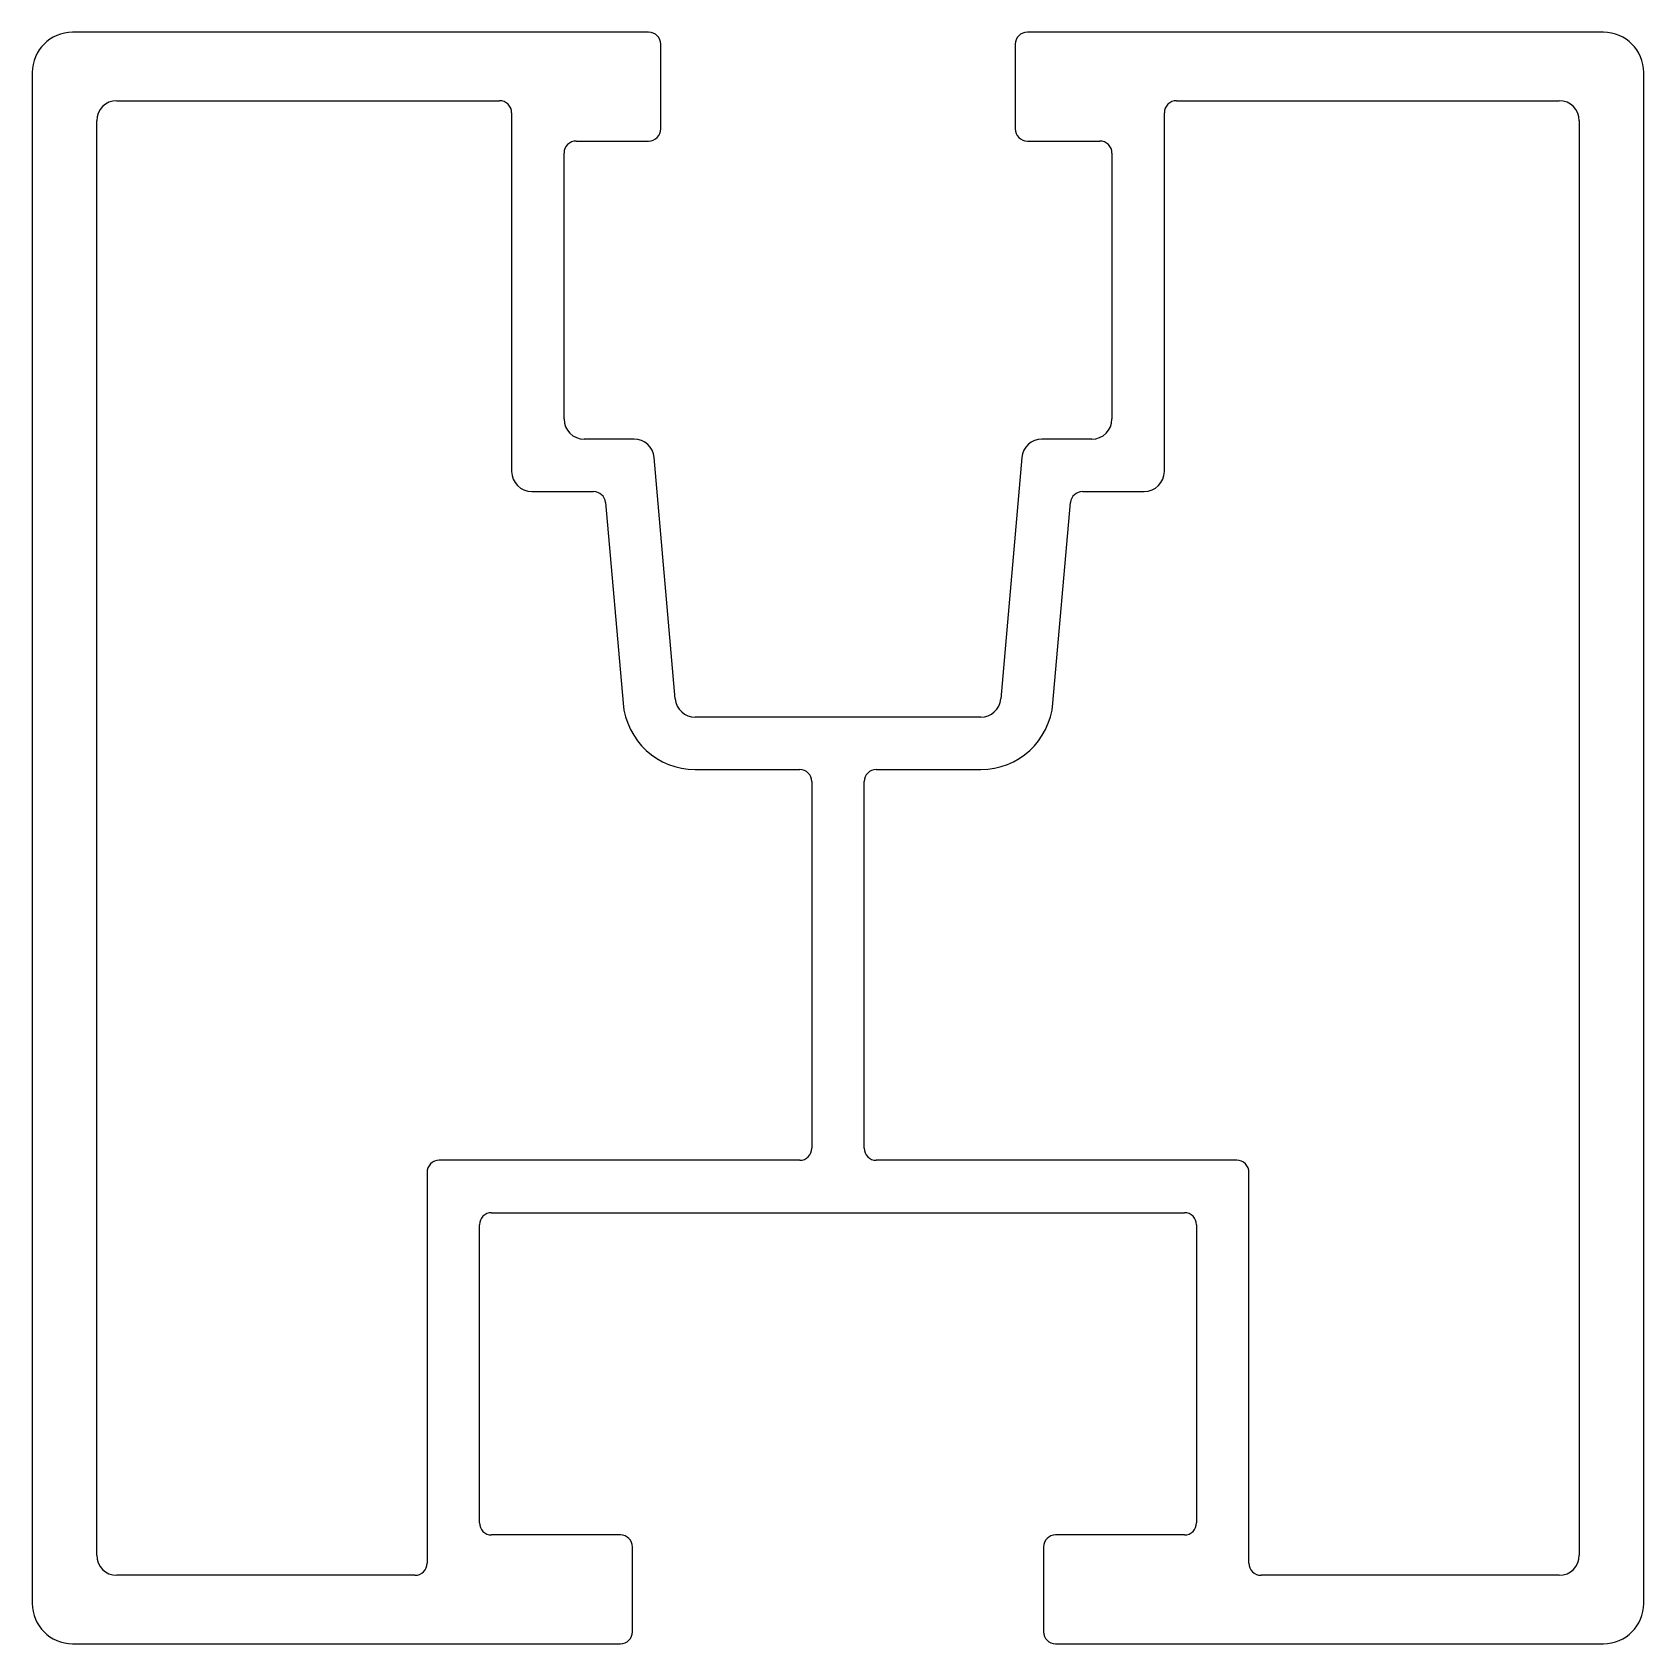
# Model space of a CAD drawing. Extents: x 1010.5 to 1050.5, y 2268.3 to 2308.3.
import ezdxf

# ---------------------------------------------------------------- set-up
doc = ezdxf.new("R2010")
doc.units = 0
doc.layers.get('0').update_dxf_attribs({"linetype": 'CONTINUOUS'})

msp = doc.modelspace()

# ---------------------------------------------------------------- linework, layer by layer
for p, q in [((1025.823, 2308.295), (1011.523, 2308.295)), ((1049.523, 2308.295), (1035.223, 2308.295)), ((1026.123, 2305.895), (1026.123, 2307.995)), ((1034.923, 2307.995), (1034.923, 2305.895)), ((1010.523, 2307.295), (1010.523, 2269.295)), ((1050.523, 2269.295), (1050.523, 2307.295)), ((1012.623, 2306.595), (1022.123, 2306.595)), ((1038.923, 2306.595), (1048.423, 2306.595)), ((1012.123, 2270.495), (1012.123, 2306.095)), ((1022.423, 2306.295), (1022.423, 2297.395)), ((1038.623, 2297.395), (1038.623, 2306.295)), ((1048.923, 2306.095), (1048.923, 2270.495)), ((1023.723, 2298.695), (1023.723, 2305.295)), ((1024.023, 2305.595), (1025.823, 2305.595)), ((1035.223, 2305.595), (1037.023, 2305.595)), ((1037.323, 2305.295), (1037.323, 2298.695)), ((1025.461, 2298.195), (1024.223, 2298.195)), ((1036.823, 2298.195), (1035.585, 2298.195)), ((1026.483, 2291.751), (1025.959, 2297.738)), ((1035.087, 2297.738), (1034.563, 2291.751)), ((1022.923, 2296.895), (1024.453, 2296.895)), ((1036.593, 2296.895), (1038.123, 2296.895)), ((1024.752, 2296.621), (1025.188, 2291.638)), ((1035.858, 2291.638), (1036.294, 2296.621)), ((1034.065, 2291.295), (1026.981, 2291.295)), ((1026.981, 2289.995), (1029.573, 2289.995)), ((1029.873, 2289.695), (1029.873, 2280.595)), ((1031.173, 2280.595), (1031.173, 2289.695)), ((1031.473, 2289.995), (1034.065, 2289.995)), ((1029.573, 2280.295), (1020.623, 2280.295)), ((1040.423, 2280.295), (1031.473, 2280.295)), ((1020.323, 2279.995), (1020.323, 2270.295)), ((1040.723, 2270.295), (1040.723, 2279.995)), ((1021.923, 2278.995), (1039.123, 2278.995)), ((1021.623, 2271.295), (1021.623, 2278.695)), ((1039.423, 2278.695), (1039.423, 2271.295)), ((1025.123, 2270.995), (1021.923, 2270.995)), ((1039.123, 2270.995), (1035.923, 2270.995)), ((1025.423, 2268.595), (1025.423, 2270.695)), ((1035.623, 2270.695), (1035.623, 2268.595)), ((1020.023, 2269.995), (1012.623, 2269.995)), ((1048.423, 2269.995), (1041.023, 2269.995)), ((1011.523, 2268.295), (1025.123, 2268.295)), ((1035.923, 2268.295), (1049.523, 2268.295))]:
    msp.add_line(p, q)
for centre, radius, start, end in [((1011.523, 2307.295), 1, 90.0003, 179.9997), ((1025.823, 2307.995), 0.3, 359.9994, 90.0006), ((1035.223, 2307.995), 0.3, 89.9965, 180.0006), ((1049.523, 2307.295), 1, 0, 90), ((1012.623, 2306.095), 0.5, 90, 180), ((1022.123, 2306.295), 0.3, 359.9994, 90.0006), ((1038.923, 2306.295), 0.3, 89.9994, 180.0006), ((1048.423, 2306.095), 0.5, 0, 90), ((1025.823, 2305.895), 0.3, 269.9994, 0.0006), ((1035.223, 2305.895), 0.3, 179.9994, 270.0035), ((1024.023, 2305.295), 0.3, 90.0023, 180.0006), ((1037.023, 2305.295), 0.3, 359.9994, 90.0035), ((1024.223, 2298.695), 0.5, 180, 270), ((1036.823, 2298.695), 0.5, 270, 0), ((1025.461, 2297.695), 0.5, 4.9984, 89.9993), ((1035.585, 2297.695), 0.5, 89.9989, 175.0016), ((1022.923, 2297.395), 0.5, 180, 270), ((1038.123, 2297.395), 0.5, 270, 0), ((1024.453, 2296.595), 0.3, 5.0007, 90.0001), ((1036.593, 2296.595), 0.3, 89.9999, 174.9993), ((1026.981, 2291.795), 1.8, 184.9999, 270.0003), ((1026.981, 2291.795), 0.5, 185.0001, 270.0012), ((1034.065, 2291.795), 0.5, 269.9988, 354.9999), ((1034.065, 2291.795), 1.8, 269.9997, 355.0001), ((1029.573, 2289.695), 0.3, 0.0023, 90.0006), ((1031.473, 2289.695), 0.3, 89.9994, 179.9977), ((1029.573, 2280.595), 0.3, 269.9994, 0.0006), ((1031.473, 2280.595), 0.3, 179.9994, 270.0006), ((1020.623, 2279.995), 0.3, 89.9994, 180.0006), ((1040.423, 2279.995), 0.3, 359.9994, 90.0006), ((1021.923, 2278.695), 0.3, 89.9994, 179.9977), ((1039.123, 2278.695), 0.3, 0.0023, 89.9977), ((1021.923, 2271.295), 0.3, 179.9994, 270.0006), ((1039.123, 2271.295), 0.3, 270.0023, 0.0006), ((1025.123, 2270.695), 0.3, 0.0023, 90.0006), ((1035.923, 2270.695), 0.3, 90.0023, 179.9977), ((1012.623, 2270.495), 0.5, 180, 270), ((1048.423, 2270.495), 0.5, 270, 360), ((1020.023, 2270.295), 0.3, 269.9994, 0.0006), ((1041.023, 2270.295), 0.3, 179.9994, 270.0006), ((1011.523, 2269.295), 1, 180.0003, 269.9997), ((1049.523, 2269.295), 1, 270, 0), ((1025.123, 2268.595), 0.3, 269.9994, 0.0006), ((1035.923, 2268.595), 0.3, 179.9994, 269.9977)]:
    msp.add_arc(centre, radius, start, end)

doc.saveas('drawing.dxf')
